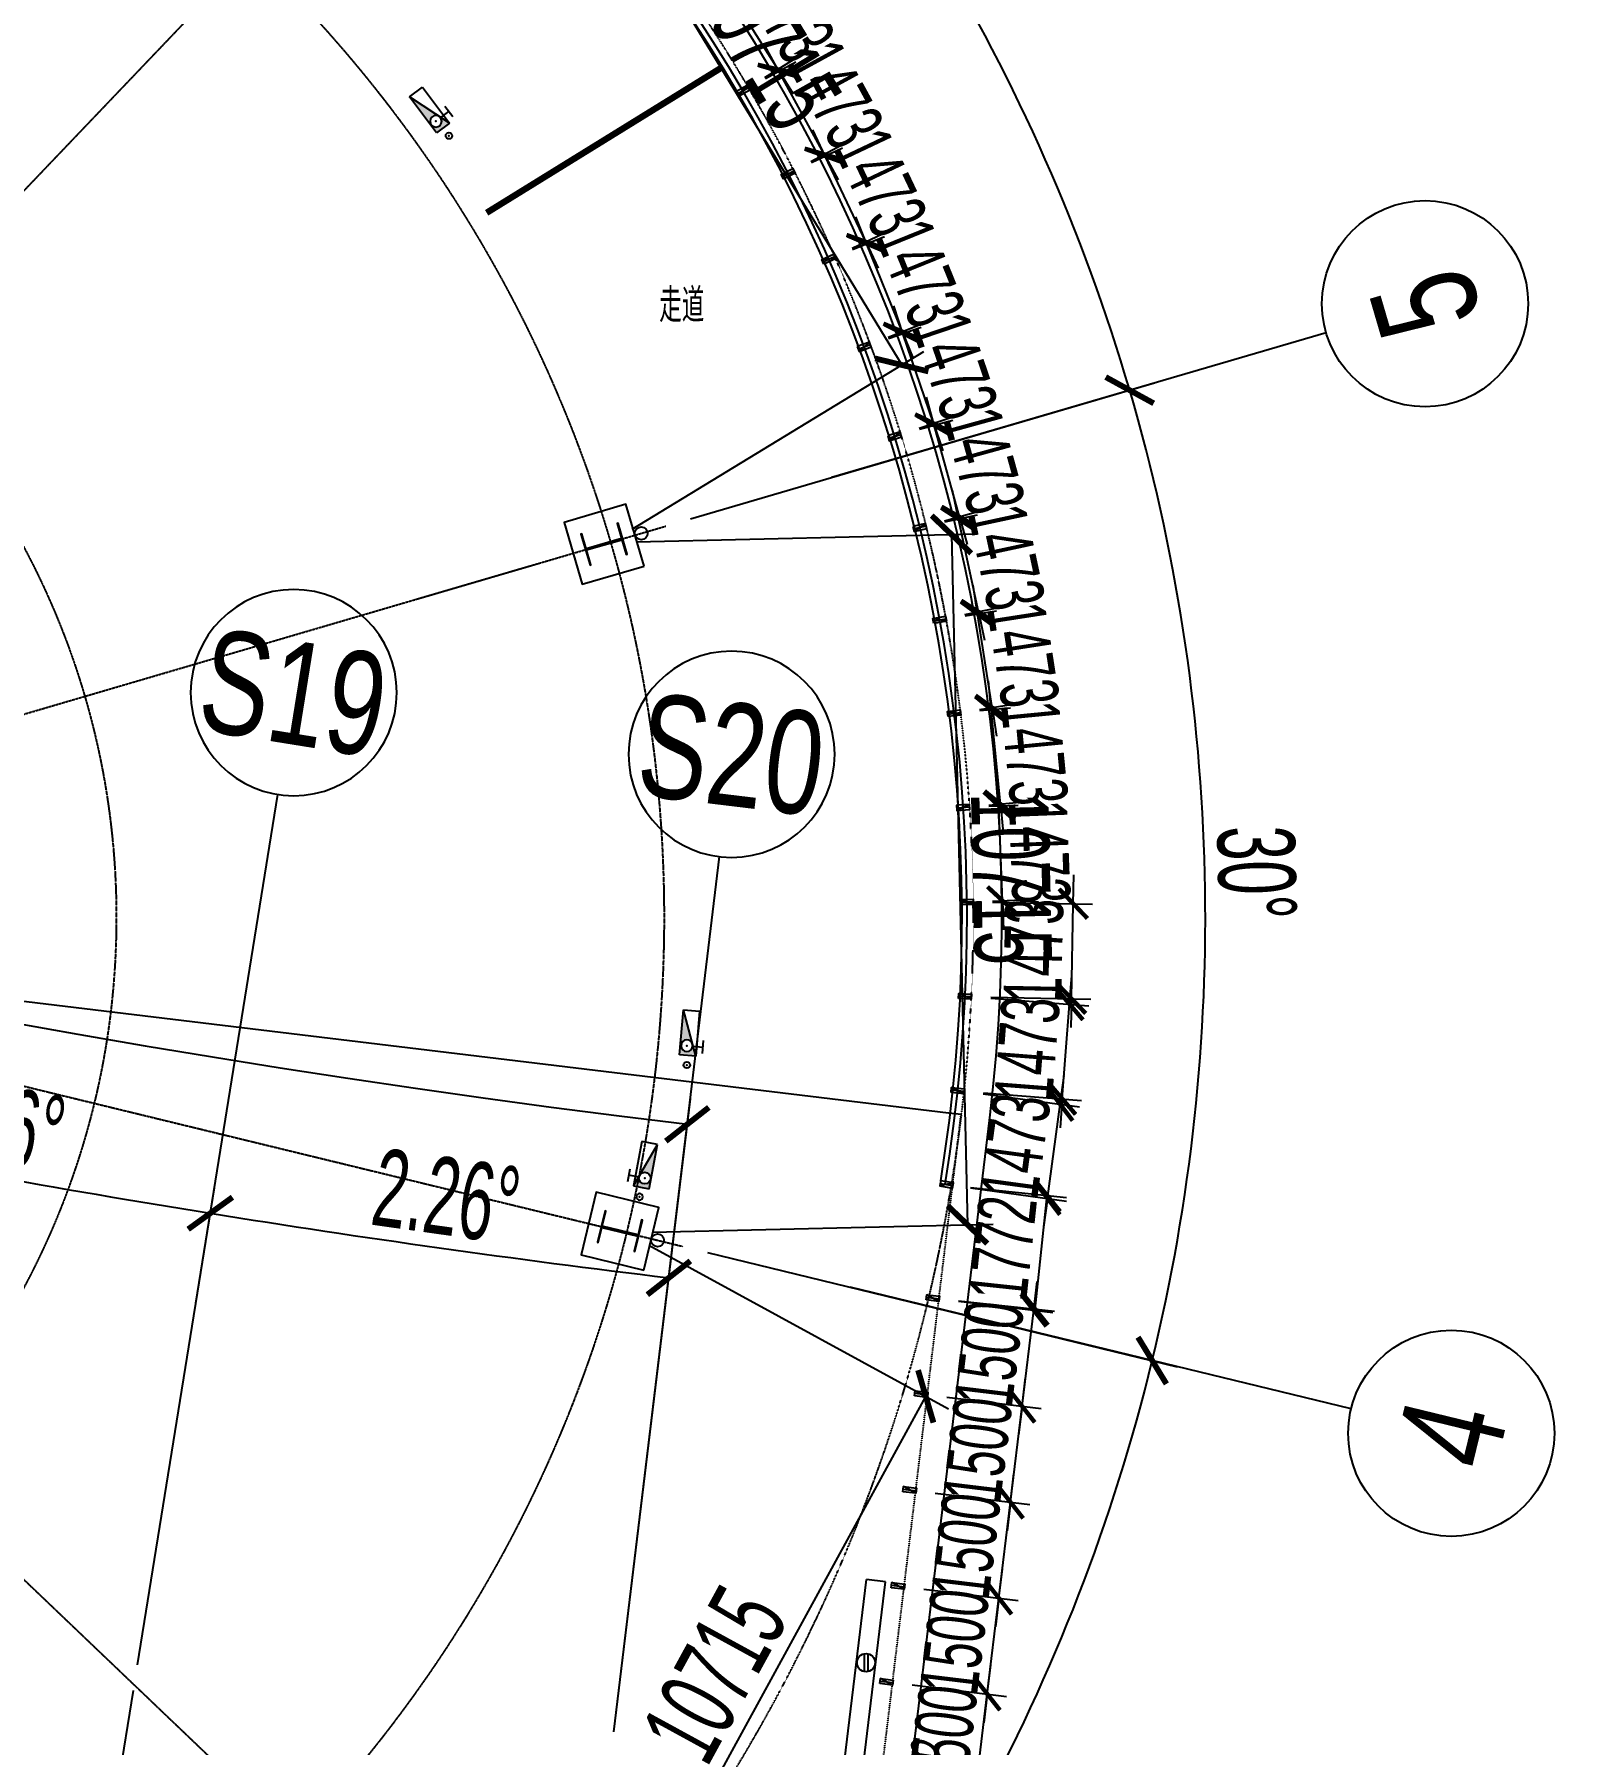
# Model space of a CAD drawing. Extents: x -668578 to 2331563, y -1202445 to 1620273.
# Drawn here: x 568877 to 592800, y 102154 to 128701 of the extents above; entities that cross this region are included whole.
import ezdxf
from ezdxf.enums import TextEntityAlignment as Align

# ---------------------------------------------------------------- set-up
doc = ezdxf.new("R2010")
doc.units = 0
for name, pattern in [('CENTER2', [28.575, 19.05, -3.175, 3.175, -3.175]), ('CONTINOUS', [0]), ('DASH', [0.35, 0.25, -0.1]), ('DOT2', [0.125, 0, -0.125]), ('DOTE', [2.42, 2, -0.2, 0.02, -0.2])]:
    doc.linetypes.add(name, pattern=pattern)
doc.layers.get('0').update_dxf_attribs({"color": 8})
doc.layers.get('Defpoints').update_dxf_attribs({"color": 8})
for name, color, linetype in [('#标注', 8, 'Continuous'), ('#轴线', 8, 'CENTER2'), ('A-AL', 8, 'Continuous'), ('A-COLS-PLAN-S', 8, 'Continuous'), ('A-DIMS-200', 8, 'Continuous'), ('A-FLOR-OTLN', 8, 'DOT2'), ('A-GLASS', 8, 'Continuous'), ('A-ROOF-DRAN', 8, 'Continuous'), ('A-STRS', 8, 'Continuous'), ('A-WIND-FRAM', 8, 'Continuous'), ('C-AXIS', 8, 'DOTE'), ('dim', 8, 'Continuous'), ('EQUIP_雨水斗', 8, 'Continuous'), ('WINDOW', 8, 'Continuous'), ('建-文字', 8, 'Continuous'), ('建-消防-防火分区填充', 8, 'Continuous'), ('暖-消防-挡烟垂壁', 8, 'Continuous'), ('水-消防-消火栓', 8, 'Continuous'), ('水-消防-消火栓-标识', 8, 'Continuous')]:
    doc.layers.add(name, color=color, linetype=linetype)
doc.styles.add('JHZX', font='jrs.shx', dxfattribs={"width": 0.6, "bigfont": 'jhz.shx'})
doc.styles.add('XD2008', font='xd-hzs.shx', dxfattribs={"width": 0.7, "bigfont": 'xd-hztxt.shx'})
doc.dimstyles.new('JZBZ-300', dxfattribs={"dimscale": 300, "dimtxt": 3, "dimasz": 1.5, "dimexe": 1, "dimexo": 1, "dimgap": 0.5, "dimtad": 1, "dimdec": 0, "dimdsep": 46, "dimtxsty": 'JHZX', "dimblk1": 'ARCHTICK', "dimblk2": 'ARCHTICK', "dimsah": 1, "dimcen": 0, "dimclrd": 1, "dimclre": 1, "dimclrt": 2, "dimazin": 2, "dimtfac": 1, "dimtdec": 0, "dimtix": 1, "dimtmove": 0, "dimatfit": 3, "dimfxl": 0, "dimtolj": 1, "dimlwd": -1, "dimlwe": -1, "dimarcsym": 0})
doc.dimstyles.new('JZBZ-400', dxfattribs={"dimscale": 400, "dimtxt": 3, "dimasz": 1.5, "dimexe": 1, "dimexo": 1, "dimgap": 0.5, "dimtad": 1, "dimdec": 0, "dimdsep": 46, "dimtxsty": 'JHZX', "dimblk1": 'ARCHTICK', "dimblk2": 'ARCHTICK', "dimsah": 1, "dimcen": 0, "dimclrd": 1, "dimclre": 1, "dimclrt": 2, "dimazin": 2, "dimtfac": 1, "dimtdec": 0, "dimtix": 1, "dimtmove": 0, "dimatfit": 3, "dimfxl": 0, "dimtolj": 1, "dimlwd": -1, "dimlwe": -1, "dimarcsym": 0})

# ---------------------------------------------------------------- blocks, each defined once
blk = doc.blocks.new('_ARCHTICK')
at = {"color": 0, "linetype": 'ByBlock', "const_width": 0.15}
blk.add_lwpolyline([(-0.5, -0.5), (0.5, 0.5)], dxfattribs=at)
blk = doc.blocks.new('*D2918')
at = {"layer": '#标注', "ltscale": 300, "transparency": 16777216}
for p, q in [((52517, 44290), (60086, 50671)), ((174425, -21557), (175612, -11729))]:
    blk.add_line(p, q, dxfattribs=at)
blk.add_arc((197092, 166179), 179600, 220.13382, 263.11563, dxfattribs=at)
at = {"layer": 'Defpoints', "color": 0, "ltscale": 300, "transparency": 16777216}
for p in [(197092, 166179), (52212, 44032), (92699, 20035), (174378, -21955)]:
    blk.add_point(p, dxfattribs=at)
at = {"layer": '#标注', "ltscale": 300, "transparency": 16777216, "xscale": 600, "yscale": 600, "zscale": 600}
for p, rotation in [((59781, 50414), 130.1338192809486), ((175564, -12126), 353.1156299250185)]:
    blk.add_blockref('_ARCHTICK', p, dxfattribs=dict(at, rotation=rotation))
at = {"layer": '#标注', "ltscale": 300, "transparency": 16777216, "insert": (112118, 8861), "char_height": 1200, "attachment_point": 5, "rotation": 331.6247, "style": 'JHZX'}
blk.add_mtext('\\A1;42.98°', dxfattribs=at)
blk = doc.blocks.new('*D2937')
at = {"layer": '#标注', "ltscale": 300, "transparency": 16777216}
for p, q in [((159687, -19184), (161170, -11833)), ((167033, -20516), (168225, -13112))]:
    blk.add_line(p, q, dxfattribs=at)
blk.add_arc((197092, 166179), 182000, 258.59123, 260.85343, dxfattribs=at)
at = {"layer": 'Defpoints', "color": 0, "ltscale": 300, "transparency": 16777216}
for p in [(197092, 166179), (163442, -12683), (159608, -19576), (166969, -20911)]:
    blk.add_point(p, dxfattribs=at)
at = {"layer": '#标注', "ltscale": 300, "transparency": 16777216, "xscale": 600, "yscale": 600, "zscale": 600}
for p, rotation in [((161091, -12225), 168.5912288879845), ((168161, -13507), 350.8534291851971)]:
    blk.add_blockref('_ARCHTICK', p, dxfattribs=dict(at, rotation=rotation))
at = {"layer": '#标注', "ltscale": 300, "transparency": 16777216, "insert": (164763, -12113), "char_height": 1200, "attachment_point": 5, "rotation": 349.7223, "style": 'JHZX'}
blk.add_mtext('\\A1;2.26°', dxfattribs=at)
blk = doc.blocks.new('*D2938')
at = {"layer": '#标注', "ltscale": 300, "transparency": 16777216}
for p, q in [((167033, -20516), (168225, -13112)), ((174425, -21557), (175324, -14111))]:
    blk.add_line(p, q, dxfattribs=at)
blk.add_arc((197092, 166179), 182000, 260.85343, 263.11563, dxfattribs=at)
at = {"layer": 'Defpoints', "color": 0, "ltscale": 300, "transparency": 16777216}
for p in [(197092, 166179), (170529, -13872), (166969, -20911), (174378, -21955)]:
    blk.add_point(p, dxfattribs=at)
at = {"layer": '#标注', "ltscale": 300, "transparency": 16777216, "xscale": 600, "yscale": 600, "zscale": 600}
for p, rotation in [((168161, -13507), 170.8534291851998), ((175277, -14509), 353.115629925021)]:
    blk.add_blockref('_ARCHTICK', p, dxfattribs=dict(at, rotation=rotation))
at = {"layer": '#标注', "ltscale": 300, "transparency": 16777216, "insert": (171826, -13251), "char_height": 1200, "attachment_point": 5, "rotation": 351.9845, "style": 'JHZX'}
blk.add_mtext('\\A1;2.26°', dxfattribs=at)
blk = doc.blocks.new('*U2924')
at = {"linetype": 'ByBlock'}
blk.add_line((0, -20), (0, 0), dxfattribs=at)
blk.add_circle((0, -24), 4, dxfattribs=at)
at = {"color": 253, "linetype": 'ByBlock', "style": 'JHZX', "width": 0.75}
blk.add_attdef('AXES', text='', height=4, dxfattribs=at).set_placement((0, -24), align=Align.MIDDLE_CENTER)
blk = doc.blocks.new('*D2978')
at = {"layer": '#标注', "ltscale": 300, "transparency": 16777216}
for p, q in [((170416, -24107), (175840, -29286)), ((160688, -30028), (162797, -37226))]:
    blk.add_line(p, q, dxfattribs=at)
blk.add_arc((154503, -8916), 29100, 286.329, 316.329, dxfattribs=at)
at = {"layer": 'Defpoints', "color": 0, "ltscale": 300, "transparency": 16777216}
for p in [(154503, -8916), (170126, -23831), (160576, -29644), (167409, -34997)]:
    blk.add_point(p, dxfattribs=at)
at = {"layer": '#标注', "ltscale": 300, "transparency": 16777216, "xscale": 600, "yscale": 600, "zscale": 600}
for p, rotation in [((175551, -29010), 46.32902802312653), ((162684, -36842), 196.3290280231278)]:
    blk.add_blockref('_ARCHTICK', p, dxfattribs=dict(at, rotation=rotation))
at = {"layer": '#标注', "ltscale": 300, "transparency": 16777216, "insert": (169217, -33089), "char_height": 1200, "attachment_point": 5, "rotation": 31.329, "style": 'JHZX'}
blk.add_mtext('\\A1;30°', dxfattribs=at)
blk = doc.blocks.new('*D2942')
at = {"layer": '#标注', "ltscale": 300, "transparency": 16777216}
for p, q in [((175879, -14115), (183167, -15888)), ((170416, -24107), (175840, -29286))]:
    blk.add_line(p, q, dxfattribs=at)
blk.add_arc((154503, -8916), 29100, 316.329, 346.329, dxfattribs=at)
at = {"layer": 'Defpoints', "color": 0, "ltscale": 300, "transparency": 16777216}
for p in [(154503, -8916), (175491, -14021), (170126, -23831), (178721, -25049)]:
    blk.add_point(p, dxfattribs=at)
at = {"layer": '#标注', "ltscale": 300, "transparency": 16777216, "xscale": 600, "yscale": 600, "zscale": 600}
for p, rotation in [((182778, -15793), 76.3290280231253), ((175551, -29010), 226.3290280231266)]:
    blk.add_blockref('_ARCHTICK', p, dxfattribs=dict(at, rotation=rotation))
at = {"layer": '#标注', "ltscale": 300, "transparency": 16777216, "insert": (179333, -22493), "char_height": 1200, "attachment_point": 5, "rotation": 61.329, "style": 'JHZX'}
blk.add_mtext('\\A1;30°', dxfattribs=at)
blk = doc.blocks.new('*D2943')
at = {"layer": '#标注', "ltscale": 300, "transparency": 16777216}
for p, q in [((175615, -2730), (182813, -622)), ((175879, -14115), (183167, -15888))]:
    blk.add_line(p, q, dxfattribs=at)
blk.add_arc((154503, -8916), 29100, 346.329, 16.329, dxfattribs=at)
at = {"layer": 'Defpoints', "color": 0, "ltscale": 300, "transparency": 16777216}
for p in [(175231, -2843), (154503, -8916), (183543, -10779), (175491, -14021)]:
    blk.add_point(p, dxfattribs=at)
at = {"layer": '#标注', "ltscale": 300, "transparency": 16777216, "xscale": 600, "yscale": 600, "zscale": 600}
for p, rotation in [((182429, -734), 106.3290280231238), ((182778, -15793), 256.3290280231252)]:
    blk.add_blockref('_ARCHTICK', p, dxfattribs=dict(at, rotation=rotation))
at = {"layer": '#标注', "ltscale": 300, "transparency": 16777216, "insert": (184395, -8222), "char_height": 1200, "attachment_point": 5, "rotation": 271.329, "style": 'JHZX'}
blk.add_mtext('\\A1;30°', dxfattribs=at)
blk = doc.blocks.new('*D2944')
at = {"layer": '#标注', "ltscale": 300, "transparency": 16777216}
for p, q in [((169694, 6997), (174873, 12422)), ((175615, -2730), (182813, -622))]:
    blk.add_line(p, q, dxfattribs=at)
blk.add_arc((154503, -8916), 29100, 16.329, 46.329, dxfattribs=at)
at = {"layer": 'Defpoints', "color": 0, "ltscale": 300, "transparency": 16777216}
for p in [(169418, 6708), (180584, 3991), (175231, -2843), (154503, -8916)]:
    blk.add_point(p, dxfattribs=at)
at = {"layer": '#标注', "ltscale": 300, "transparency": 16777216, "xscale": 600, "yscale": 600, "zscale": 600}
for p, rotation in [((174597, 12133), 136.3290280231255), ((182429, -734), 286.3290280231241)]:
    blk.add_blockref('_ARCHTICK', p, dxfattribs=dict(at, rotation=rotation))
at = {"layer": '#标注', "ltscale": 300, "transparency": 16777216, "insert": (180043, 6631), "char_height": 1200, "attachment_point": 5, "rotation": 301.329, "style": 'JHZX'}
blk.add_mtext('\\A1;30°', dxfattribs=at)
blk = doc.blocks.new('*D2945')
at = {"layer": '#标注', "ltscale": 300, "transparency": 16777216}
for p, q in [((159702, 12461), (161475, 19749)), ((169694, 6997), (174873, 12422))]:
    blk.add_line(p, q, dxfattribs=at)
blk.add_arc((154503, -8916), 29100, 46.329, 76.329, dxfattribs=at)
at = {"layer": 'Defpoints', "color": 0, "ltscale": 300, "transparency": 16777216}
for p in [(170636, 15302), (159608, 12072), (169418, 6708), (154503, -8916)]:
    blk.add_point(p, dxfattribs=at)
at = {"layer": '#标注', "ltscale": 300, "transparency": 16777216, "xscale": 600, "yscale": 600, "zscale": 600}
for p, rotation in [((161380, 19360), 166.3290280231338), ((174597, 12133), 316.3290280231257)]:
    blk.add_blockref('_ARCHTICK', p, dxfattribs=dict(at, rotation=rotation))
at = {"layer": '#标注', "ltscale": 300, "transparency": 16777216, "insert": (168848, 17318), "char_height": 1200, "attachment_point": 5, "rotation": 331.329, "style": 'JHZX'}
blk.add_mtext('\\A1;30°', dxfattribs=at)
blk = doc.blocks.new('*D2979')
at = {"layer": '#标注', "ltscale": 300, "transparency": 16777216}
for p, q in [((169138, 6265), (173663, 9019)), ((173321, 8811), (178892, -342)), ((174709, -2888), (179234, -134))]:
    blk.add_line(p, q, dxfattribs=at)
at = {"layer": 'Defpoints', "color": 0, "ltscale": 300, "transparency": 16777216}
for p in [(168796, 6057), (178892, -342), (174368, -3096)]:
    blk.add_point(p, dxfattribs=at)
at = {"layer": '#标注', "ltscale": 300, "transparency": 16777216, "xscale": 600, "yscale": 600, "zscale": 600}
for p, rotation in [((173321, 8811), 121.3290280231698), ((178892, -342), 301.3290280231699)]:
    blk.add_blockref('_ARCHTICK', p, dxfattribs=dict(at, rotation=rotation))
at = {"layer": '#标注', "ltscale": 300, "transparency": 16777216, "insert": (176790, 4651), "char_height": 1200, "attachment_point": 5, "rotation": 301.329, "style": 'JHZX'}
blk.add_mtext('\\A1;10715', dxfattribs=at)
blk = doc.blocks.new('*D2980')
at = {"layer": '#标注', "ltscale": 300, "transparency": 16777216}
for p, q in [((174967, -14000), (179615, -16541)), ((174123, -25751), (179264, -16349)), ((169826, -23401), (174474, -25942))]:
    blk.add_line(p, q, dxfattribs=at)
at = {"layer": 'Defpoints', "color": 0, "ltscale": 300, "transparency": 16777216}
for p in [(174616, -13808), (179264, -16349), (169475, -23209)]:
    blk.add_point(p, dxfattribs=at)
at = {"layer": '#标注', "ltscale": 300, "transparency": 16777216, "xscale": 600, "yscale": 600, "zscale": 600}
for p, rotation in [((179264, -16349), 61.32902802313133), ((174123, -25751), 241.3290280231313)]:
    blk.add_blockref('_ARCHTICK', p, dxfattribs=dict(at, rotation=rotation))
at = {"layer": '#标注', "ltscale": 300, "transparency": 16777216, "insert": (175991, -20666), "char_height": 1200, "attachment_point": 5, "rotation": 61.329, "style": 'JHZX'}
blk.add_mtext('\\A1;10715', dxfattribs=at)
blk = doc.blocks.new('*D2981')
at = {"layer": '#标注', "ltscale": 300, "transparency": 16777216}
for p, q in [((174768, -3086), (180063, -2964)), ((179663, -2973), (179912, -13685)), ((175016, -13799), (180312, -13676))]:
    blk.add_line(p, q, dxfattribs=at)
at = {"layer": 'Defpoints', "color": 0, "ltscale": 300, "transparency": 16777216}
for p in [(174368, -3096), (179912, -13685), (174616, -13808)]:
    blk.add_point(p, dxfattribs=at)
at = {"layer": '#标注', "ltscale": 300, "transparency": 16777216, "xscale": 600, "yscale": 600, "zscale": 600}
for p, rotation in [((179663, -2973), 91.3290280230972), ((179912, -13685), 271.3290280230972)]:
    blk.add_blockref('_ARCHTICK', p, dxfattribs=dict(at, rotation=rotation))
at = {"layer": '#标注', "ltscale": 300, "transparency": 16777216, "insert": (180587, -8310), "char_height": 1200, "attachment_point": 5, "rotation": 271.329, "style": 'JHZX'}
blk.add_mtext('\\A1;10715', dxfattribs=at)
blk = doc.blocks.new('*D1986')
at = {"layer": '#标注', "color": 1, "ltscale": 300, "transparency": 16777216}
for p, q in [((583668, 102941), (583722, 103388)), ((582501, 103082), (583966, 102905)), ((583488, 101452), (583668, 102941)), ((582321, 101593), (583786, 101416)), ((583488, 101452), (583434, 101005))]:
    blk.add_line(p, q, dxfattribs=at)
at = {"layer": 'Defpoints', "color": 0, "ltscale": 300, "transparency": 16777216}
for p in [(582203, 103118), (583668, 102941), (582023, 101629)]:
    blk.add_point(p, dxfattribs=at)
at = {"layer": '#标注', "color": 1, "ltscale": 300, "transparency": 16777216, "xscale": 450, "yscale": 450, "zscale": 450}
for p, rotation in [((583668, 102941), 263.1156299249039), ((583488, 101452), 83.1156299249039)]:
    blk.add_blockref('_ARCHTICK', p, dxfattribs=dict(at, rotation=rotation))
at = {"layer": '#标注', "color": 2, "ltscale": 300, "transparency": 16777216, "insert": (582982, 102268), "char_height": 900, "attachment_point": 5, "rotation": 83.1156, "style": 'JHZX'}
blk.add_mtext('\\A1;1500', dxfattribs=at)
blk = doc.blocks.new('*D1987')
at = {"layer": '#标注', "color": 1, "ltscale": 300, "transparency": 16777216}
for p, q in [((583848, 104430), (583902, 104877)), ((582681, 104571), (584146, 104394)), ((583668, 102941), (583848, 104430)), ((582501, 103082), (583966, 102905)), ((583668, 102941), (583614, 102494))]:
    blk.add_line(p, q, dxfattribs=at)
at = {"layer": 'Defpoints', "color": 0, "ltscale": 300, "transparency": 16777216}
for p in [(582383, 104607), (583848, 104430), (582203, 103118)]:
    blk.add_point(p, dxfattribs=at)
at = {"layer": '#标注', "color": 1, "ltscale": 300, "transparency": 16777216, "xscale": 450, "yscale": 450, "zscale": 450}
for p, rotation in [((583848, 104430), 263.1156299249039), ((583668, 102941), 83.1156299249039)]:
    blk.add_blockref('_ARCHTICK', p, dxfattribs=dict(at, rotation=rotation))
at = {"layer": '#标注', "color": 2, "ltscale": 300, "transparency": 16777216, "insert": (583162, 103757), "char_height": 900, "attachment_point": 5, "rotation": 83.1156, "style": 'JHZX'}
blk.add_mtext('\\A1;1500', dxfattribs=at)
blk = doc.blocks.new('*D1988')
at = {"layer": '#标注', "color": 1, "ltscale": 300, "transparency": 16777216}
for p, q in [((584028, 105919), (584082, 106366)), ((582860, 106060), (584326, 105883)), ((583848, 104430), (584028, 105919)), ((582681, 104571), (584146, 104394)), ((583848, 104430), (583794, 103983))]:
    blk.add_line(p, q, dxfattribs=at)
at = {"layer": 'Defpoints', "color": 0, "ltscale": 300, "transparency": 16777216}
for p in [(582563, 106096), (584028, 105919), (582383, 104607)]:
    blk.add_point(p, dxfattribs=at)
at = {"layer": '#标注', "color": 1, "ltscale": 300, "transparency": 16777216, "xscale": 450, "yscale": 450, "zscale": 450}
for p, rotation in [((584028, 105919), 263.1156299249039), ((583848, 104430), 83.1156299249039)]:
    blk.add_blockref('_ARCHTICK', p, dxfattribs=dict(at, rotation=rotation))
at = {"layer": '#标注', "color": 2, "ltscale": 300, "transparency": 16777216, "insert": (583342, 105247), "char_height": 900, "attachment_point": 5, "rotation": 83.1156, "style": 'JHZX'}
blk.add_mtext('\\A1;1500', dxfattribs=at)
blk = doc.blocks.new('*D1989')
at = {"layer": '#标注', "color": 1, "ltscale": 300, "transparency": 16777216}
for p, q in [((584208, 107408), (584262, 107855)), ((583040, 107549), (584505, 107372)), ((584028, 105919), (584208, 107408)), ((582861, 106060), (584326, 105883)), ((584028, 105919), (583974, 105473))]:
    blk.add_line(p, q, dxfattribs=at)
at = {"layer": 'Defpoints', "color": 0, "ltscale": 300, "transparency": 16777216}
for p in [(582743, 107585), (584208, 107408), (582563, 106096)]:
    blk.add_point(p, dxfattribs=at)
at = {"layer": '#标注', "color": 1, "ltscale": 300, "transparency": 16777216, "xscale": 450, "yscale": 450, "zscale": 450}
for p, rotation in [((584208, 107408), 263.1156299249039), ((584028, 105919), 83.1156299249039)]:
    blk.add_blockref('_ARCHTICK', p, dxfattribs=dict(at, rotation=rotation))
at = {"layer": '#标注', "color": 2, "ltscale": 300, "transparency": 16777216, "insert": (583522, 106736), "char_height": 900, "attachment_point": 5, "rotation": 83.1156, "style": 'JHZX'}
blk.add_mtext('\\A1;1500', dxfattribs=at)
blk = doc.blocks.new('*D1990')
at = {"layer": '#标注', "color": 1, "ltscale": 300, "transparency": 16777216}
for p, q in [((584388, 108898), (584442, 109344)), ((583220, 109039), (584685, 108862)), ((584208, 107408), (584388, 108898)), ((583040, 107549), (584506, 107372)), ((584208, 107408), (584154, 106962))]:
    blk.add_line(p, q, dxfattribs=at)
at = {"layer": 'Defpoints', "color": 0, "ltscale": 300, "transparency": 16777216}
for p in [(582922, 109075), (584388, 108898), (582743, 107585)]:
    blk.add_point(p, dxfattribs=at)
at = {"layer": '#标注', "color": 1, "ltscale": 300, "transparency": 16777216, "xscale": 450, "yscale": 450, "zscale": 450}
for p, rotation in [((584388, 108898), 263.1156299249039), ((584208, 107408), 83.1156299249039)]:
    blk.add_blockref('_ARCHTICK', p, dxfattribs=dict(at, rotation=rotation))
at = {"layer": '#标注', "color": 2, "ltscale": 300, "transparency": 16777216, "insert": (583702, 108225), "char_height": 900, "attachment_point": 5, "rotation": 83.1156, "style": 'JHZX'}
blk.add_mtext('\\A1;1500', dxfattribs=at)
blk = doc.blocks.new('*D1991')
at = {"layer": '#标注', "color": 1, "ltscale": 300, "transparency": 16777216}
for p, q in [((583409, 110804), (584897, 110646)), ((584411, 108916), (584598, 110678)), ((583221, 109043), (584709, 108884))]:
    blk.add_line(p, q, dxfattribs=at)
at = {"layer": 'Defpoints', "color": 0, "ltscale": 300, "transparency": 16777216}
for p in [(583110, 110836), (584598, 110678), (582923, 109075)]:
    blk.add_point(p, dxfattribs=at)
at = {"layer": '#标注', "color": 1, "ltscale": 300, "transparency": 16777216, "xscale": 450, "yscale": 450, "zscale": 450}
for p, rotation in [((584598, 110678), 83.91990874143238), ((584411, 108916), 263.9199087414324)]:
    blk.add_blockref('_ARCHTICK', p, dxfattribs=dict(at, rotation=rotation))
at = {"layer": '#标注', "color": 2, "ltscale": 300, "transparency": 16777216, "insert": (583908, 109860), "char_height": 900, "attachment_point": 5, "rotation": 83.9199, "style": 'JHZX'}
blk.add_mtext('\\A1;1772', dxfattribs=at)
blk = doc.blocks.new('*D1992')
at = {"layer": '#标注', "color": 1, "ltscale": 300, "transparency": 16777216}
for p, q in [((584800, 112093), (584860, 112539)), ((583606, 112255), (585097, 112053)), ((584602, 110634), (584800, 112093)), ((583407, 110796), (584899, 110593)), ((584602, 110634), (584541, 110188))]:
    blk.add_line(p, q, dxfattribs=at)
at = {"layer": 'Defpoints', "color": 0, "ltscale": 300, "transparency": 16777216}
for p in [(583308, 112296), (584800, 112093), (583110, 110836)]:
    blk.add_point(p, dxfattribs=at)
at = {"layer": '#标注', "color": 1, "ltscale": 300, "transparency": 16777216, "xscale": 450, "yscale": 450, "zscale": 450}
for p, rotation in [((584800, 112093), 262.269917249053), ((584602, 110634), 82.26991724905307)]:
    blk.add_blockref('_ARCHTICK', p, dxfattribs=dict(at, rotation=rotation))
at = {"layer": '#标注', "color": 2, "ltscale": 300, "transparency": 16777216, "insert": (584106, 111444), "char_height": 900, "attachment_point": 5, "rotation": 82.2699, "style": 'JHZX'}
blk.add_mtext('\\A1;1473', dxfattribs=at)
blk = doc.blocks.new('*D1993')
at = {"layer": '#标注', "color": 1, "ltscale": 300, "transparency": 16777216}
for p, q in [((584946, 113646), (584981, 114095)), ((583721, 113741), (585245, 113623)), ((584832, 112178), (584946, 113646)), ((583607, 112273), (585132, 112155)), ((584832, 112178), (584798, 111729))]:
    blk.add_line(p, q, dxfattribs=at)
at = {"layer": 'Defpoints', "color": 0, "ltscale": 300, "transparency": 16777216}
for p in [(583422, 113764), (584946, 113646), (583308, 112296)]:
    blk.add_point(p, dxfattribs=at)
at = {"layer": '#标注', "color": 1, "ltscale": 300, "transparency": 16777216, "xscale": 450, "yscale": 450, "zscale": 450}
for p, rotation in [((584946, 113646), 265.5797405601994), ((584832, 112178), 85.57974056019937)]:
    blk.add_blockref('_ARCHTICK', p, dxfattribs=dict(at, rotation=rotation))
at = {"layer": '#标注', "color": 2, "ltscale": 300, "transparency": 16777216, "insert": (584291, 112958), "char_height": 900, "attachment_point": 5, "rotation": 85.5797, "style": 'JHZX'}
blk.add_mtext('\\A1;1473', dxfattribs=at)
blk = doc.blocks.new('*D1994')
at = {"layer": '#标注', "color": 1, "ltscale": 300, "transparency": 16777216}
for p, q in [((585002, 115207), (585011, 115657)), ((583750, 115231), (585302, 115201)), ((584974, 113734), (585002, 115207)), ((583722, 113758), (585274, 113728)), ((584974, 113734), (584965, 113284))]:
    blk.add_line(p, q, dxfattribs=at)
at = {"layer": 'Defpoints', "color": 0, "ltscale": 300, "transparency": 16777216}
for p in [(583450, 115237), (585002, 115207), (583422, 113764)]:
    blk.add_point(p, dxfattribs=at)
at = {"layer": '#标注', "color": 1, "ltscale": 300, "transparency": 16777216, "xscale": 450, "yscale": 450, "zscale": 450}
for p, rotation in [((585002, 115207), 268.8895657392409), ((584974, 113734), 88.8895657392409)]:
    blk.add_blockref('_ARCHTICK', p, dxfattribs=dict(at, rotation=rotation))
at = {"layer": '#标注', "color": 2, "ltscale": 300, "transparency": 16777216, "insert": (584388, 114482), "char_height": 900, "attachment_point": 5, "rotation": 88.8896, "style": 'JHZX'}
blk.add_mtext('\\A1;1473', dxfattribs=at)
blk = doc.blocks.new('*D1995')
at = {"layer": '#标注', "color": 1, "ltscale": 300, "transparency": 16777216}
for p, q in [((583847, 116726), (583830, 117176)), ((583694, 116720), (584147, 116737)), ((583904, 115254), (583847, 116726)), ((583750, 115248), (584204, 115266)), ((583904, 115254), (583921, 114804))]:
    blk.add_line(p, q, dxfattribs=at)
at = {"layer": 'Defpoints', "color": 0, "ltscale": 300, "transparency": 16777216}
for p in [(583394, 116709), (583847, 116726), (583450, 115237)]:
    blk.add_point(p, dxfattribs=at)
at = {"layer": '#标注', "color": 1, "ltscale": 300, "transparency": 16777216, "xscale": 450, "yscale": 450, "zscale": 450}
for p, rotation in [((583847, 116726), 272.1991439608196), ((583904, 115254), 92.19914396081958)]:
    blk.add_blockref('_ARCHTICK', p, dxfattribs=dict(at, rotation=rotation))
at = {"layer": '#标注', "color": 2, "ltscale": 300, "transparency": 16777216, "insert": (584475, 116013), "char_height": 900, "attachment_point": 5, "rotation": 272.1991, "style": 'JHZX'}
blk.add_mtext('\\A1;1473', dxfattribs=at)
blk = doc.blocks.new('*D1996')
at = {"layer": '#标注', "color": 1, "ltscale": 300, "transparency": 16777216}
for p, q in [((583729, 118221), (583686, 118668)), ((583551, 118203), (584028, 118249)), ((583871, 116754), (583729, 118221)), ((583692, 116737), (584169, 116783)), ((583871, 116754), (583914, 116307))]:
    blk.add_line(p, q, dxfattribs=at)
at = {"layer": 'Defpoints', "color": 0, "ltscale": 300, "transparency": 16777216}
for p in [(583252, 118175), (583729, 118221), (583394, 116709)]:
    blk.add_point(p, dxfattribs=at)
at = {"layer": '#标注', "color": 1, "ltscale": 300, "transparency": 16777216, "xscale": 450, "yscale": 450, "zscale": 450}
for p, rotation in [((583729, 118221), 275.5092142294248), ((583871, 116754), 95.50921422942476)]:
    blk.add_blockref('_ARCHTICK', p, dxfattribs=dict(at, rotation=rotation))
at = {"layer": '#标注', "color": 2, "ltscale": 300, "transparency": 16777216, "insert": (584397, 117545), "char_height": 900, "attachment_point": 5, "rotation": 275.5092, "style": 'JHZX'}
blk.add_mtext('\\A1;1473', dxfattribs=at)
blk = doc.blocks.new('*D1997')
at = {"layer": '#标注', "color": 1, "ltscale": 300, "transparency": 16777216}
for p, q in [((583516, 119706), (583447, 120151)), ((583323, 119676), (583813, 119752)), ((583742, 118251), (583516, 119706)), ((583549, 118221), (584039, 118297)), ((583742, 118251), (583811, 117806))]:
    blk.add_line(p, q, dxfattribs=at)
at = {"layer": 'Defpoints', "color": 0, "ltscale": 300, "transparency": 16777216}
for p in [(583027, 119630), (583516, 119706), (583252, 118175)]:
    blk.add_point(p, dxfattribs=at)
at = {"layer": '#标注', "color": 1, "ltscale": 300, "transparency": 16777216, "xscale": 450, "yscale": 450, "zscale": 450}
for p, rotation in [((583516, 119706), 278.8190375405944), ((583742, 118251), 98.81903754059435)]:
    blk.add_blockref('_ARCHTICK', p, dxfattribs=dict(at, rotation=rotation))
at = {"layer": '#标注', "color": 2, "ltscale": 300, "transparency": 16777216, "insert": (584222, 119070), "char_height": 900, "attachment_point": 5, "rotation": 278.819, "style": 'JHZX'}
blk.add_mtext('\\A1;1473', dxfattribs=at)
blk = doc.blocks.new('*D1998')
at = {"layer": '#标注', "color": 1, "ltscale": 300, "transparency": 16777216}
for p, q in [((583220, 121178), (583126, 121618)), ((583010, 121133), (583514, 121241)), ((583530, 119738), (583220, 121178)), ((583320, 119693), (583823, 119801)), ((583530, 119738), (583624, 119298))]:
    blk.add_line(p, q, dxfattribs=at)
at = {"layer": 'Defpoints', "color": 0, "ltscale": 300, "transparency": 16777216}
for p in [(582717, 121070), (583220, 121178), (583027, 119630)]:
    blk.add_point(p, dxfattribs=at)
at = {"layer": '#标注', "color": 1, "ltscale": 300, "transparency": 16777216, "xscale": 450, "yscale": 450, "zscale": 450}
for p, rotation in [((583220, 121178), 282.1288518674338), ((583530, 119738), 102.1288518674338)]:
    blk.add_blockref('_ARCHTICK', p, dxfattribs=dict(at, rotation=rotation))
at = {"layer": '#标注', "color": 2, "ltscale": 300, "transparency": 16777216, "insert": (583962, 120584), "char_height": 900, "attachment_point": 5, "rotation": 282.1289, "style": 'JHZX'}
blk.add_mtext('\\A1;1473', dxfattribs=at)
blk = doc.blocks.new('*D1999')
at = {"layer": '#标注', "color": 1, "ltscale": 300, "transparency": 16777216}
for p, q in [((582842, 122632), (582722, 123066)), ((582614, 122570), (583131, 122712)), ((583234, 121213), (582842, 122632)), ((583006, 121150), (583523, 121293)), ((583234, 121213), (583354, 120779))]:
    blk.add_line(p, q, dxfattribs=at)
at = {"layer": 'Defpoints', "color": 0, "ltscale": 300, "transparency": 16777216}
for p in [(582325, 122490), (582842, 122632), (582717, 121070)]:
    blk.add_point(p, dxfattribs=at)
at = {"layer": '#标注', "color": 1, "ltscale": 300, "transparency": 16777216, "xscale": 450, "yscale": 450, "zscale": 450}
for p, rotation in [((582842, 122632), 285.4386763698023), ((583234, 121213), 105.4386763698023)]:
    blk.add_blockref('_ARCHTICK', p, dxfattribs=dict(at, rotation=rotation))
at = {"layer": '#标注', "color": 2, "ltscale": 300, "transparency": 16777216, "insert": (583616, 122082), "char_height": 900, "attachment_point": 5, "rotation": 285.4387, "style": 'JHZX'}
blk.add_mtext('\\A1;1473', dxfattribs=at)
blk = doc.blocks.new('*D2000')
at = {"layer": '#标注', "color": 1, "ltscale": 300, "transparency": 16777216}
for p, q in [((582359, 124057), (582215, 124483)), ((582136, 123981), (582643, 124153)), ((582833, 122662), (582359, 124057)), ((582609, 122586), (583117, 122758)), ((582833, 122662), (582977, 122236))]:
    blk.add_line(p, q, dxfattribs=at)
at = {"layer": 'Defpoints', "color": 0, "ltscale": 300, "transparency": 16777216}
for p in [(582359, 124057), (581852, 123884), (582325, 122490)]:
    blk.add_point(p, dxfattribs=at)
at = {"layer": '#标注', "color": 1, "ltscale": 300, "transparency": 16777216, "xscale": 450, "yscale": 450, "zscale": 450}
for p, rotation in [((582359, 124057), 288.7487140177631), ((582833, 122662), 108.7487140177631)]:
    blk.add_blockref('_ARCHTICK', p, dxfattribs=dict(at, rotation=rotation))
at = {"layer": '#标注', "color": 2, "ltscale": 300, "transparency": 16777216, "insert": (583164, 123552), "char_height": 900, "attachment_point": 5, "rotation": 288.7487, "style": 'JHZX'}
blk.add_mtext('\\A1;1473', dxfattribs=at)
blk = doc.blocks.new('*D2001')
at = {"layer": '#标注', "color": 1, "ltscale": 300, "transparency": 16777216}
for p, q in [((581795, 125451), (581626, 125868)), ((581577, 125362), (582073, 125563)), ((582349, 124086), (581795, 125451)), ((582130, 123997), (582627, 124198)), ((582349, 124086), (582518, 123669))]:
    blk.add_line(p, q, dxfattribs=at)
at = {"layer": 'Defpoints', "color": 0, "ltscale": 300, "transparency": 16777216}
for p in [(581795, 125451), (581299, 125249), (581852, 123884)]:
    blk.add_point(p, dxfattribs=at)
at = {"layer": '#标注', "color": 1, "ltscale": 300, "transparency": 16777216, "xscale": 450, "yscale": 450, "zscale": 450}
for p, rotation in [((581795, 125451), 292.0587516657313), ((582349, 124086), 112.0587516657314)]:
    blk.add_blockref('_ARCHTICK', p, dxfattribs=dict(at, rotation=rotation))
at = {"layer": '#标注', "color": 2, "ltscale": 300, "transparency": 16777216, "insert": (582628, 124993), "char_height": 900, "attachment_point": 5, "rotation": 292.0588, "style": 'JHZX'}
blk.add_mtext('\\A1;1473', dxfattribs=at)
blk = doc.blocks.new('*D2002')
at = {"layer": '#标注', "color": 1, "ltscale": 300, "transparency": 16777216}
for p, q in [((581152, 126810), (580959, 127216)), ((580939, 126709), (581423, 126938)), ((581783, 125479), (581152, 126810)), ((581570, 125378), (582054, 125607)), ((581783, 125479), (581976, 125072))]:
    blk.add_line(p, q, dxfattribs=at)
at = {"layer": 'Defpoints', "color": 0, "ltscale": 300, "transparency": 16777216}
for p in [(581152, 126810), (580668, 126580), (581299, 125249)]:
    blk.add_point(p, dxfattribs=at)
at = {"layer": '#标注', "color": 1, "ltscale": 300, "transparency": 16777216, "xscale": 450, "yscale": 450, "zscale": 450}
for p, rotation in [((581152, 126810), 295.3687893136943), ((581783, 125479), 115.3687893136943)]:
    blk.add_blockref('_ARCHTICK', p, dxfattribs=dict(at, rotation=rotation))
at = {"layer": '#标注', "color": 2, "ltscale": 300, "transparency": 16777216, "insert": (582010, 126401), "char_height": 900, "attachment_point": 5, "rotation": 295.3688, "style": 'JHZX'}
blk.add_mtext('\\A1;1473', dxfattribs=at)
blk = doc.blocks.new('*D2003')
at = {"layer": '#标注', "color": 1, "ltscale": 300, "transparency": 16777216}
for p, q in [((580431, 128129), (580215, 128524)), ((580224, 128016), (580694, 128273)), ((581138, 126837), (580431, 128129)), ((580931, 126724), (581401, 126981)), ((581138, 126837), (581354, 126443))]:
    blk.add_line(p, q, dxfattribs=at)
at = {"layer": 'Defpoints', "color": 0, "ltscale": 300, "transparency": 16777216}
for p in [(580431, 128129), (579961, 127872), (580668, 126580)]:
    blk.add_point(p, dxfattribs=at)
at = {"layer": '#标注', "color": 1, "ltscale": 300, "transparency": 16777216, "xscale": 450, "yscale": 450, "zscale": 450}
for p, rotation in [((580431, 128129), 298.6788269616588), ((581138, 126837), 118.6788269616588)]:
    blk.add_blockref('_ARCHTICK', p, dxfattribs=dict(at, rotation=rotation))
at = {"layer": '#标注', "color": 2, "ltscale": 300, "transparency": 16777216, "insert": (581311, 127771), "char_height": 900, "attachment_point": 5, "rotation": 298.6788, "style": 'JHZX'}
blk.add_mtext('\\A1;1473', dxfattribs=at)
blk = doc.blocks.new('*D2004')
at = {"layer": '#标注', "color": 1, "ltscale": 300, "transparency": 16777216}
for p, q in [((579635, 129405), (579397, 129787)), ((579435, 129280), (579890, 129564)), ((580415, 128156), (579635, 129405)), ((580215, 128031), (580670, 128315)), ((580415, 128156), (580654, 127774))]:
    blk.add_line(p, q, dxfattribs=at)
at = {"layer": 'Defpoints', "color": 0, "ltscale": 300, "transparency": 16777216}
for p in [(579635, 129405), (579181, 129121), (579961, 127872)]:
    blk.add_point(p, dxfattribs=at)
at = {"layer": '#标注', "color": 1, "ltscale": 300, "transparency": 16777216, "xscale": 450, "yscale": 450, "zscale": 450}
for p, rotation in [((579635, 129405), 301.9888646096213), ((580415, 128156), 121.9888646096213)]:
    blk.add_blockref('_ARCHTICK', p, dxfattribs=dict(at, rotation=rotation))
at = {"layer": '#标注', "color": 2, "ltscale": 300, "transparency": 16777216, "insert": (580534, 129099), "char_height": 900, "attachment_point": 5, "rotation": 301.9889, "style": 'JHZX'}
blk.add_mtext('\\A1;1473', dxfattribs=at)
blk = doc.blocks.new('消火栓箱-111')
blk.add_hatch(color=256).paths.add_polyline_path([(-200, -54), (-200, -60, -0.414214), (-110, -150, -1), (-290, -150, -0.414214), (-200, -60), (-200, -54), (-350, 0), (-350, -250), (350, -250)])
for p, q in [((350, 0), (-350, 0)), ((-350, 0), (350, -250)), ((-350, 0), (-350, -250)), ((-300, 100), (-100, 100)), ((-200, -60), (-200, 100)), ((350, -250), (350, 0)), ((-350, -250), (350, -250))]:
    blk.add_line(p, q)
blk.add_circle((-200, -150), 90)
blk.add_point((-200, -150))
at = {"layer": '水-消防-消火栓'}
blk.add_arc((-350, 0), 700, 359.9687, 0, dxfattribs=at)
blk = doc.blocks.new('立管-R75-1')
at = {"linetype": 'Continuous'}
blk.add_circle((0, 0), 75, dxfattribs=at)
blk.add_point((0, 0), dxfattribs=at)
blk = doc.blocks.new('幕墙分隔')
for p, q in [((-40, -100), (40, 100)), ((0, 100), (0, -100))]:
    blk.add_line(p, q)
blk.add_lwpolyline([(-40, 100), (40, 100), (40, -100), (-40, -100)], close=True)
blk = doc.blocks.new('A$C145C2DD4')
at = {"layer": '暖-消防-挡烟垂壁', "color": 3, "linetype": 'DASH', "const_width": 100}
blk.add_lwpolyline([(186371, 79888), (190025, 82146)], dxfattribs=at)
blk = doc.blocks.new('$TwtSys$00000139')
at = {"layer": 'EQUIP_雨水斗'}
for p, q in [((-19, 92), (-19, -92)), ((19, 92), (19, -92))]:
    blk.add_line(p, q, dxfattribs=at)
blk.add_circle((0, 0), 93.8, dxfattribs=at)
blk = doc.blocks.new('hgtbrsrree')
at = {"layer": 'EQUIP_雨水斗', "xscale": 1.5, "yscale": 1.5, "zscale": 1.5}
blk.add_blockref('$TwtSys$00000139', (0, 0), dxfattribs=at)
blk = doc.blocks.new('A$C9fbb2d7a')
at = {"layer": 'A-AL'}
for points in [[(25749, -3172, 0.000605), (25756, -3109, 1.190623), (-25280, -5840, 1.190623)], [(-143011, -4763, 0.37323), (-142744, -8750, 0.170493), (12906, -84262, 0.412397), (16280, -81597), (25756, -3110)]]:
    blk.add_lwpolyline(points, format="xyb", dxfattribs=at)
at = {"layer": 'A-COLS-PLAN-S', "linetype": 'CONTINOUS', "ltscale": 750}
for points in [[(20389, 5452), (20108, 6412), (19149, 6131), (19430, 5171)], [(19493, 5721), (19425, 5952), (19411, 5947), (19551, 5467), (19566, 5472), (19498, 5702), (20045, 5862), (20113, 5632), (20127, 5636), (19987, 6116), (19972, 6112), (20040, 5881)], [(20384, -5473), (20620, -4501), (19649, -4265), (19412, -5236)], [(19742, -4792), (19799, -4558), (19784, -4555), (19666, -5041), (19680, -5044), (19737, -4811), (20291, -4946), (20234, -5179), (20249, -5183), (20367, -4697), (20352, -4693), (20296, -4926)]]:
    blk.add_lwpolyline(points, close=True, dxfattribs=at)
at = {"layer": 'A-DIMS-200'}
blk.add_line((0, 0), (25112, -3032), dxfattribs=at)
at = {"layer": 'A-FLOR-OTLN'}
blk.add_line((15834, -81544), (25311, -3056), dxfattribs=at)
for centre, radius, start, end in [((0, 0), 25500, 321.1977, 191.4604), ((42590, 175095), 260600, 224.76926, 263.47095)]:
    blk.add_arc(centre, radius, start, end, dxfattribs=at)
at = {"layer": 'A-GLASS'}
for centre, radius, start, end in [((3, 1), 25398, 350.6111, 191.5062), ((16, -9), 25308, 350.7219, 191.4785)]:
    blk.add_arc(centre, radius, start, end, dxfattribs=at)
at = {"layer": 'A-ROOF-DRAN'}
for p, q in [((21332, -31004), (23840, -10276)), ((21630, -31040), (24138, -10312)), ((24138, -10312), (23840, -10276))]:
    blk.add_line(p, q, dxfattribs=at)
at = {"layer": 'A-STRS'}
blk.add_line((24986, -4130), (25159, -4158), dxfattribs=at)
at = {"layer": 'Defpoints'}
for centre in [(20345, 5960), (20599, -5011)]:
    blk.add_circle(centre, 100, dxfattribs=at)
at = {"layer": '建-消防-防火分区填充'}
for p, q in [((25119, -3033), (25311, -3056)), ((24772, -5896), (24971, -5920)), ((24970, -5879), (24970, -5879))]:
    blk.add_line(p, q, dxfattribs=at)
at = {"layer": 'A-ROOF-DRAN'}
blk.add_blockref('hgtbrsrree', (23835, -11566), dxfattribs=at)
at = {"layer": 'A-WIND-FRAM'}
for p, xscale, rotation in [((21923, 12828), -1, 120.3328952329669), ((23806, 8855), -0.9999999999999998, 110.4034228654884), ((24278, 7466), -0.9999999999999999, 107.0935982525847), ((24669, 6052), -1, 103.7837743752969), ((25343, 1707), -1, 93.85430127220252), ((25085, -4145), -0.9999999999999998, 80.61500429181945)]:
    blk.add_blockref('幕墙分隔', p, dxfattribs=dict(at, xscale=xscale, rotation=rotation))
for p, rotation in [((22627, 11540), 117.0230713554775), ((23255, 10215), 113.7132474781897), ((24977, 4617), 100.4739504978075), ((25202, 3168), 97.16412588490384), ((25399, 241), 90.54447739471314), ((25370, -1225), 87.23465351742531), ((25257, -2688), 83.92482890452166), ((24872, -5908), 83.11562992493633), ((24692, -7397), 83.11562992493633), ((24511, -8886), 83.11562992493633), ((24331, -10375), 83.11562992493633), ((24151, -11864), 83.11562992493633)]:
    blk.add_blockref('幕墙分隔', p, dxfattribs=dict(at, rotation=rotation))
at = {"layer": 'WINDOW'}
blk.add_blockref('A$C145C2DD4', (-168424, -68953), dxfattribs=at)
at = {"layer": '水-消防-消火栓'}
for p, xscale, rotation in [((17160, 12605), -1, 307.0203147245607), ((21221, -1804), -0.9999999999999998, 265.1390486830568)]:
    blk.add_blockref('消火栓箱-111', p, dxfattribs=dict(at, xscale=xscale, rotation=rotation))
at = {"layer": '水-消防-消火栓', "rotation": 79.3293405146771}
blk.add_blockref('消火栓箱-111', (20290, -3822), dxfattribs=at)
at = {"layer": '水-消防-消火栓-标识', "zscale": 0.6666666665114466}
for p, xscale, yscale, rotation in [((17362, 12131), 0.6666666665114466, 0.6666666665114466, 34.71156118697029), ((21054, -2291), 0.6666666665114466, 0.6666666665114466, 352.8302951454664), ((20321, -4336), -0.6666666665114467, 0.6666666665114467, 351.6380940522676)]:
    blk.add_blockref('立管-R75-1', p, dxfattribs=dict(at, xscale=xscale, yscale=yscale, rotation=rotation))
at = {"layer": '建-文字', "style": 'XD2008', "width": 0.7}
blk.add_text('走道', height=525, dxfattribs=at).set_placement((20626, 9236))
blk = doc.blocks.new('DSGDFG')
at = {"layer": '#标注', "ltscale": 300}
blk.add_arc((197092.2, 166179.2), 257800, 220.136073, 263.11563, dxfattribs=at)
at = {"layer": '#轴线', "ltscale": 200}
blk.add_line((155809.7, -90221), (166969.1, -20911.3), dxfattribs=at)
for radius in [206950, 212800, 220600, 228400, 236200, 244000, 251800, 257800]:
    blk.add_arc((197092.2, 166179.2), radius, 218.438892, 265.140584, dxfattribs=at)
at = {"layer": 'C-AXIS', "ltscale": 2}
for p, q in [((169417.8, 6708.1), (156574.2, -6745.6)), ((157381.6, -8072.1), (175231.3, -2842.7)), ((157417.6, -9624.6), (175490.7, -14020.6)), ((156672.6, -10987.1), (170126.3, -23830.7))]:
    blk.add_line(p, q, dxfattribs=at)
for radius in [20700, 12200]:
    blk.add_circle((154502.6, -8915.6), radius, dxfattribs=at)
at = {"layer": '#标注', "linetype": 'ByBlock'}
for p, xscale, yscale, rotation, values in [((177799.1, -2090.4), 399.9999999999999, 399.9999999999999, 106.3288078296103, {'AXES': '5'}), ((178090.6, -14653), 400, 400, 76.32880782961021, {'AXES': '4'})]:
    blk.add_blockref('*U2924', p, dxfattribs=dict(at, xscale=xscale, yscale=yscale, rotation=rotation)).add_auto_attribs(values)
ref = blk.add_blockref('*U2924', (167929.4, -14904.3), dxfattribs=dict(at, xscale=-399.9999999999993, yscale=399.9999999999993, rotation=170.8512844092614))
ref.add_attrib('AXES', 'S19', dxfattribs={"layer": '0', "color": 253, "linetype": 'ByBlock', "height": 1600, "rotation": 350.85128, "style": 'JHZX', "width": 0.75}).set_placement((169455.8, -5426.4), align=Align.MIDDLE_CENTER)
ref = blk.add_blockref('*U2924', (175099.6, -15914.2), dxfattribs=dict(at, xscale=-400.0000000000006, yscale=400.0000000000006, rotation=173.1133663392856))
ref.add_attrib('AXES', 'S20', dxfattribs={"layer": '0', "color": 253, "linetype": 'ByBlock', "height": 1600, "rotation": 353.11337, "style": 'JHZX', "width": 0.75}).set_placement((176250.7, -6383.5), align=Align.MIDDLE_CENTER)
at = {"layer": '#标注', "ltscale": 300}
for base, center, p1, p2, picture, middle in [((92698.6, 20034.9), (197092.1, 166179.2), (52211.6, 44032.2), (174377.5, -21954.5), '*D2918', (112118.4, 8861.3)), ((163442.2, -12683), (197092.1, 166179.2), (159607.6, -19576.5), (166969.1, -20911.3), '*D2937', (164762.7, -12113.4)), ((170528.6, -13871.9), (197092.1, 166179.2), (166969.1, -20911.3), (174377.5, -21954.5), '*D2938', (171825.5, -13250.6)), ((170636.3, 15302.5), (154502.6, -8915.6), (169417.8, 6708.1), (159607.7, 12072.5), '*D2945', (168848, 17318.4)), ((180583.8, 3991), (154502.6, -8915.6), (175231.3, -2842.7), (169417.8, 6708.1), '*D2944', (180043.1, 6631)), ((183542.9, -10778.7), (154502.6, -8915.6), (175490.7, -14020.6), (175231.3, -2842.7), '*D2943', (184394.6, -8222.1)), ((167409.2, -34996.8), (154502.6, -8915.6), (160575.5, -29644.3), (170126.3, -23830.7), '*D2978', (169217.3, -33089.3)), ((178720.7, -25049.3), (154502.6, -8915.6), (170126.3, -23830.7), (175490.7, -14020.6), '*D2942', (179332.7, -22493.3))]:
    dim = blk.add_angular_dim_3p(base=base, center=center, p1=p1, p2=p2, dimstyle='JZBZ-400', override={"dimclrd": 256, "dimclre": 256, "dimclrt": 256}, dxfattribs=at)
    dim.commit()
    dim.dimension.update_dxf_attribs({"geometry": picture, "text_midpoint": middle})
for p1, p2, distance, picture, middle in [((168796.3, 6057.1), (174367.6, -3095.7), 5296.9, '*D2979', (176789.9, 4650.8)), ((174367.6, -3095.7), (174616.2, -13807.9), 5296.9, '*D2981', (180587.2, -8310.4)), ((169475.3, -23209.2), (174616.2, -13807.9), -5296.9, '*D2980', (175991.3, -20666.1))]:
    dim = blk.add_aligned_dim(p1=p1, p2=p2, distance=distance, dimstyle='JZBZ-400', override={"dimclrd": 256, "dimclre": 256, "dimclrt": 256}, dxfattribs=at)
    dim.commit()
    dim.dimension.update_dxf_attribs({"geometry": picture, "text_midpoint": middle})
blk = doc.blocks.new('HFJHG')
at = {"layer": '#标注', "ltscale": 300}
for p1, p2, distance, picture, middle in [((579960.8, 127872.2), (579180.5, 129121.4), -536, '*D2004', (580534.2, 129098.6)), ((580667.6, 126580.1), (579960.8, 127872.2), -536, '*D2003', (581310.8, 127771.3)), ((581298.6, 125249.3), (580667.6, 126580.1), -536, '*D2002', (582009.6, 126401.4)), ((581851.7, 123884.3), (581298.6, 125249.4), -536, '*D2001', (582628, 124993.5)), ((582325.1, 122489.7), (581851.7, 123884.4), -536, '*D2000', (583164.1, 123552.2)), ((582717.2, 121070), (582325.1, 122489.7), -536, '*D1999', (583616.1, 122082.3)), ((583026.6, 119630), (582717.2, 121070), -514.6, '*D1998', (583961.6, 120584.2)), ((583252.4, 118174.6), (583026.6, 119630), -495.7, '*D1997', (584222.3, 119070.3)), ((583393.8, 116708.5), (583252.4, 118174.6), -478.9, '*D1996', (584397.1, 117545.1)), ((583450.4, 115236.7), (583393.8, 116708.5), -453.7, '*D1995', (584475, 116013.1)), ((583421.8, 113764.2), (583450.4, 115236.7), -1552.1, '*D1994', (584388, 114482)), ((583308.3, 112295.7), (583421.8, 113764.2), -1528.7, '*D1993', (584291, 112958.3)), ((583110.2, 110836.2), (583308.3, 112295.7), -1505.2, '*D1992', (584106.3, 111444.2)), ((582922.5, 109074.5), (583110.2, 110836.2), -1496.7, '*D1991', (583908, 109860.4)), ((582742.6, 107585.3), (582922.4, 109074.5), -1475.8, '*D1990', (583702, 108225)), ((582562.7, 106096.2), (582742.5, 107585.4), -1475.8, '*D1989', (583522.1, 106735.8)), ((582382.8, 104607), (582562.6, 106096.2), -1475.8, '*D1988', (583342.2, 105246.6)), ((582202.9, 103117.8), (582382.7, 104607), -1475.8, '*D1987', (583162.2, 103757.4)), ((582022.9, 101628.7), (582202.7, 103117.8), -1475.8, '*D1986', (582982.3, 102268.3))]:
    dim = blk.add_aligned_dim(p1=p1, p2=p2, distance=distance, dimstyle='JZBZ-300', dxfattribs=at)
    dim.commit()
    dim.dimension.update_dxf_attribs({"geometry": picture, "text_midpoint": middle})

msp = doc.modelspace()

# ---------------------------------------------------------------- block references
at = {"layer": '#标注'}
for name, p in [('DSGDFG', (403448.9, 123910)), ('HFJHG', (0, 0))]:
    msp.add_blockref(name, p, dxfattribs=at)
at = {"layer": 'dim', "ltscale": 300}
msp.add_blockref('A$C9fbb2d7a', (557951.5, 114994.4), dxfattribs=at)

doc.saveas('drawing.dxf')
